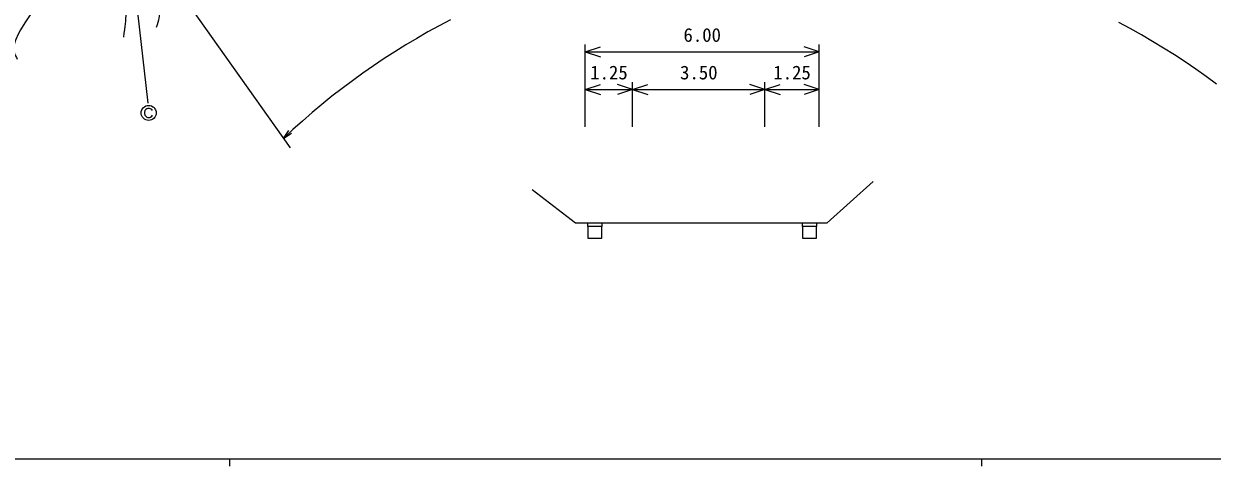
# Model space of a CAD drawing. Units: millimetres, scale not verified. Extents: x 40000 to 680000, y 20000 to 380000.
# Drawn here: x 240628 to 398710, y 204000 to 262919 of the extents above; entities that cross this region are included whole.
import ezdxf
from ezdxf.enums import TextEntityAlignment as Align

# ---------------------------------------------------------------- set-up
doc = ezdxf.new("R2010")
doc.units = ezdxf.units.MM
doc.header["$LTSCALE"] = 1000
for name, color, linetype, lineweight in [('M-BGD', 7, 'Continuous', 25), ('M-STR-HTXT', 7, 'Continuous', 13), ('M-STR-STRC', 7, 'Continuous', 25), ('M-TTL-BAND', 7, 'Continuous', 25)]:
    doc.layers.add(name, color=color, linetype=linetype, lineweight=lineweight)
doc.styles.add('ＭＳ ゴシック', font='')
doc.styles.get('ＭＳ ゴシック').set_extended_font_data('MS Gothic')

msp = doc.modelspace()

# ---------------------------------------------------------------- linework, layer by layer
at = {"layer": 'M-BGD'}
msp.add_lwpolyline([(308238, 240859), (314000, 236414), (347484, 236414), (353627, 241908)], dxfattribs=at)
for points in [[(315651, 236414), (317507, 236414), (317507, 235933), (315651, 235933)], [(317507, 235933), (315651, 235933), (315651, 234383), (317507, 234383)], [(344199, 236414), (346055, 236414), (346055, 235933), (344199, 235933)], [(346055, 235933), (344199, 235933), (344199, 234383), (346055, 234383)]]:
    msp.add_lwpolyline(points, close=True, dxfattribs=at)
for points, knots in [([(219141, 273237), (219374, 272882), (219471, 272747), (219746, 272493), (220062, 272199), (220290, 272088), (220678, 271899), (222381, 271072), (223515, 271078), (225342, 270585), (228859, 269634), (230760, 268719), (234373, 268253), (235392, 268121), (235975, 268187), (237002, 268210), (237683, 268226), (238060, 268312), (238740, 268337), (239800, 268377), (240441, 268565), (241454, 268252), (241889, 268118), (242203, 268011), (242429, 267616), (242586, 267342), (242548, 267125), (242514, 266811), (242459, 266300), (242358, 266019), (242175, 265539), (241429, 263578), (240321, 262798), (239588, 260833), (239449, 260460), (239337, 260253), (239292, 259857), (239215, 259191), (239448, 258847), (239758, 258204)], [0, 0, 0, 0, 1, 1, 1, 2, 2, 2, 3, 3, 3, 4, 4, 4, 5, 5, 5, 6, 6, 6, 7, 7, 7, 8, 8, 8, 9, 9, 9, 10, 10, 10, 11, 11, 11, 12, 12, 12, 13, 13, 13, 13]), ([(238354, 272416), (238567, 272199), (238675, 272127), (238910, 271984), (239404, 271683), (239781, 271738), (240352, 271644), (241234, 271500), (241747, 271574), (242641, 271602), (244321, 271655), (245266, 271745), (246924, 272026), (248698, 272327), (249640, 272764), (251418, 273043), (251746, 273095), (251936, 273120), (252266, 273086), (253069, 273003), (253484, 272646), (254089, 272111), (254430, 271809), (254383, 271455), (254471, 271008), (254639, 270145), (254613, 269640), (254598, 268761), (254570, 267084), (254432, 266148), (254265, 264479), (254133, 263169), (254083, 262741), (253877, 261129)], [0, 0, 0, 0, 1, 1, 1, 2, 2, 2, 3, 3, 3, 4, 4, 4, 5, 5, 5, 6, 6, 6, 7, 7, 7, 8, 8, 8, 9, 9, 9, 10, 10, 10, 11, 11, 11, 11]), ([(258202, 273298), (257957, 272947), (257848, 272810), (257735, 272450), (257645, 272161), (257621, 271988), (257608, 271687), (257580, 271038), (257667, 270673), (257778, 270033), (257979, 268869), (258320, 268267), (258541, 267107), (258709, 266225), (258796, 265715), (258753, 264818), (258706, 263854), (258572, 263453), (258244, 262401)], [0, 0, 0, 0, 1, 1, 1, 2, 2, 2, 3, 3, 3, 4, 4, 4, 5, 5, 5, 6, 6, 6, 6])]:
    msp.add_open_spline(points, degree=3, knots=knots, dxfattribs=at)
at = {"layer": 'M-STR-HTXT'}
for p, q in [((261765, 266591), (276050, 246401)), ((315320, 249205), (315320, 260160)), ((315320, 259160), (317320, 259826)), ((346420, 259160), (344420, 259826)), ((346420, 249205), (346420, 260160)), ((315320, 259160), (346420, 259160)), ((315320, 259160), (317320, 258493)), ((346420, 259160), (344420, 258493)), ((315320, 254160), (317320, 254826)), ((321619, 254160), (319619, 254826)), ((321619, 249205), (321619, 255160)), ((321619, 254160), (323619, 254826)), ((339222, 254160), (337222, 254826)), ((339222, 249205), (339222, 255160)), ((339222, 254160), (341222, 254826)), ((346420, 254160), (344420, 254826)), ((315320, 254160), (321619, 254160)), ((315320, 254160), (317320, 253493)), ((321619, 254160), (319619, 253493)), ((321619, 254160), (339222, 254160)), ((321619, 254160), (323619, 253493)), ((339222, 254160), (337222, 253493)), ((339222, 254160), (346420, 254160)), ((339222, 254160), (341222, 253493)), ((346420, 254160), (344420, 253493)), ((275164, 247653), (275899, 248695)), ((275164, 247653), (276243, 248333))]:
    msp.add_line(p, q, dxfattribs=at)
for points in [[(297408, 263444), (295894, 262648), (294394, 261825), (292909, 260976), (291440, 260100), (289986, 259198), (288549, 258271), (287128, 257318), (285724, 256340), (284338, 255338), (282970, 254310), (281621, 253259), (280290, 252184), (278979, 251086), (277687, 249964), (276415, 248820), (275164, 247653)], [(399287, 254869), (397909, 255883), (396514, 256873), (395101, 257837), (393671, 258776), (392225, 259689), (390763, 260577), (389285, 261439), (387792, 262274), (386284, 263082)]]:
    msp.add_lwpolyline(points, dxfattribs=at)
at = {"layer": 'M-STR-STRC'}
for p, q in [((254459, 276093), (257150, 252346)), ((256844, 251497), (256744, 251347)), ((256994, 251597), (256844, 251497)), ((257144, 251647), (256994, 251597)), ((257344, 251647), (257144, 251647)), ((257494, 251597), (257344, 251647)), ((257644, 251497), (257494, 251597)), ((257744, 251347), (257644, 251497)), ((256744, 251347), (256694, 251147)), ((256694, 251147), (256694, 250947)), ((256694, 250947), (256744, 250747)), ((256744, 250747), (256844, 250597)), ((256844, 250597), (256994, 250497)), ((256994, 250497), (257144, 250447)), ((257144, 250447), (257344, 250447)), ((257344, 250447), (257494, 250497)), ((257494, 250497), (257644, 250597)), ((257644, 250597), (257744, 250747))]:
    msp.add_line(p, q, dxfattribs=at)
msp.add_circle((257244, 251047), 1000, dxfattribs=at)
at = {"layer": 'M-TTL-BAND'}
for p, q in [((40000, 205000), (579000, 205000)), ((268000, 205000), (268000, 204000)), ((368000, 205000), (368000, 204000))]:
    msp.add_line(p, q, dxfattribs=at)

# ---------------------------------------------------------------- texts
at = {"layer": 'M-STR-HTXT', "style": 'ＭＳ ゴシック'}
for s, p in [('6.00', (330870, 259960)), ('1.25', (318469, 254960)), ('3.50', (330420, 254960)), ('1.25', (342821, 254960))]:
    msp.add_text(s, height=1833, dxfattribs=at).set_placement(p, align=Align.BOTTOM_CENTER)

doc.saveas('drawing.dxf')
